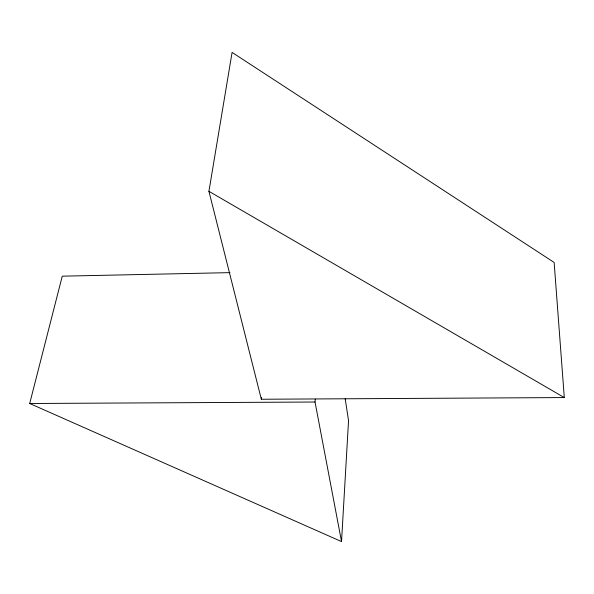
<?xml version="1.0" encoding="UTF-8"?>
<svg xmlns="http://www.w3.org/2000/svg" width="594" height="594" viewBox="0 0 594 594"><rect width="100%" height="100%" fill="white"/><g stroke="black" fill="none" stroke-linecap="round" stroke-linejoin="round"><path stroke-width="0.89" d="M229.997 272.631L62.259 276.173L29.7 403.497L341.535 541.587L348.544 420.582L345.166 398.641M341.535 541.587L315.028 402.019L315.251 399.257M261.33 399.25L208.925 191.32L232.091 52.413L554.143 262.451L564.3 397.564L261.33 399.25L261.538 397.408M29.7 403.497L315.028 402.019M208.925 191.32L564.3 397.564"/></g></svg>
